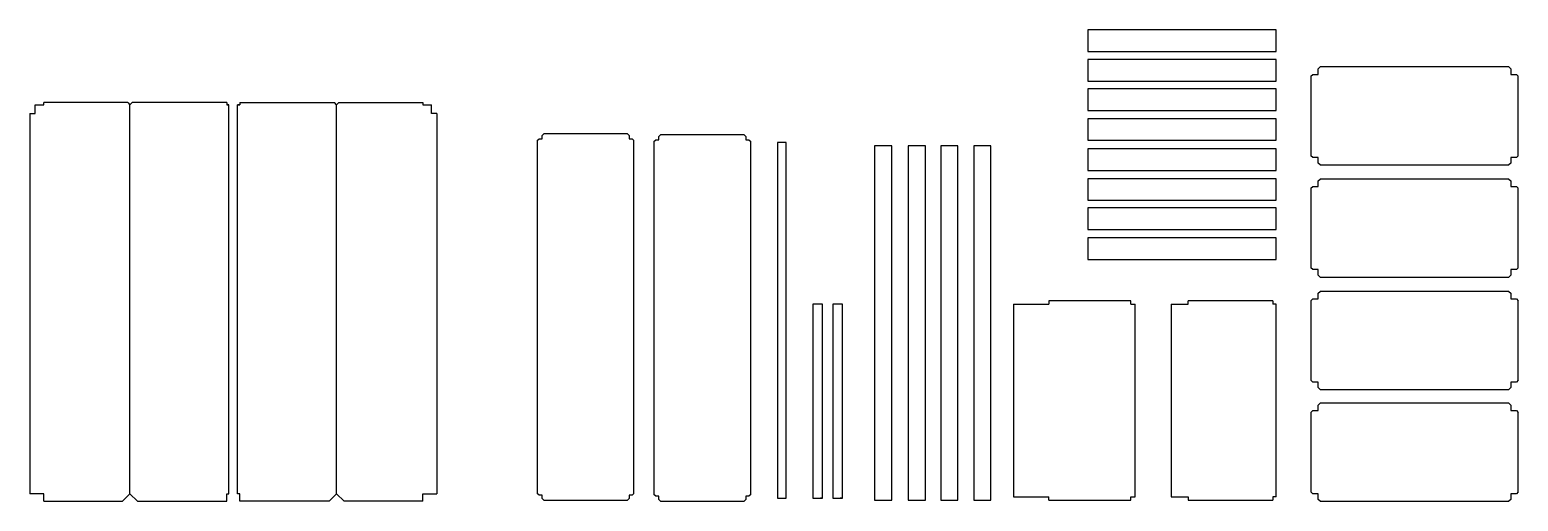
# Model space of a CAD drawing. Header units: millimetres. Extents: x -2143 to 4770, y 366 to 2553.
import ezdxf

# ---------------------------------------------------------------- set-up
doc = ezdxf.new("R2010")
doc.units = ezdxf.units.MM

msp = doc.modelspace()

# ---------------------------------------------------------------- linework, layer by layer
for p, q in [((3841.5, 2372.6), (3850, 2381.1)), ((4727, 2381.1), (4735.5, 2372.6)), ((3807, 2338.1), (3815.5, 2346.6)), ((4761.5, 2346.6), (4770, 2338.1)), ((-2077.6, 2205.5), (-2077.6, 2215.5)), ((-1687.6, 2215.5), (-1677.6, 2205.5)), ((-1677.6, 2205.5), (-1667.6, 2215.5)), ((-1227.6, 2215.5), (-1227.6, 2205.5)), ((-1167.4, 2215.5), (-1167.4, 2205.5)), ((-717.4, 2205.5), (-727.4, 2215.5)), ((-707.4, 2215.5), (-717.4, 2205.5)), ((-317.4, 2215.5), (-317.4, 2205.5)), ((-2142.6, 2165.5), (-2117.6, 2165.5)), ((-2117.6, 2165.5), (-2117.6, 2205.5)), ((-2117.6, 2205.5), (-2077.6, 2205.5)), ((-1677.6, 400.5), (-1677.6, 2205.5)), ((-1227.6, 2205.5), (-1217.6, 2205.5)), ((-1217.6, 2205.5), (-1227.6, 2205.5)), ((-1167.4, 2205.5), (-1177.4, 2205.5)), ((-1177.4, 2205.5), (-1167.4, 2205.5)), ((-717.4, 400.5), (-717.4, 2205.5)), ((-317.4, 2205.5), (-277.4, 2205.5)), ((-277.4, 2165.5), (-277.4, 2205.5)), ((-252.4, 2165.5), (-277.4, 2165.5)), ((214.5, 2039.8), (222.5, 2047.8)), ((237.2, 2062.5), (245.2, 2070.5)), ((632.8, 2070.5), (640.8, 2062.5)), ((655.5, 2047.8), (663.5, 2039.8)), ((756.4, 2035.4), (764.4, 2043.4)), ((779.1, 2058.1), (787.1, 2066.1)), ((1174.7, 2066.1), (1182.7, 2058.1)), ((1197.4, 2043.4), (1205.4, 2035.4)), ((1370.4, 2030.1), (1361.4, 2030.1)), ((3815.5, 1960.6), (3807, 1969.1)), ((4770, 1969.1), (4761.5, 1960.6)), ((3850, 1926.1), (3841.5, 1934.6)), ((4735.5, 1934.6), (4727, 1926.1)), ((3807, 1817.9), (3815.5, 1826.4)), ((3841.5, 1852.4), (3850, 1860.9)), ((4727, 1860.9), (4735.5, 1852.4)), ((4761.5, 1826.4), (4770, 1817.9)), ((3815.5, 1440.4), (3807, 1448.9)), ((3850, 1405.9), (3841.5, 1414.4)), ((4735.5, 1414.4), (4727, 1405.9)), ((4770, 1448.9), (4761.5, 1440.4)), ((3841.5, 1330.6), (3850, 1339.1)), ((4727, 1339.1), (4735.5, 1330.6)), ((2425.6, 1280.5), (2590.6, 1280.5)), ((2590.6, 1295.5), (2590.6, 1280.5)), ((2971.6, 1280.5), (2971.6, 1295.5)), ((2971.6, 1280.5), (2991.6, 1280.5)), ((3158.7, 1280.5), (3237.7, 1280.5)), ((3237.7, 1280.5), (3237.7, 1295.5)), ((3630.7, 1295.5), (3630.7, 1280.5)), ((3645.7, 1280.5), (3630.7, 1280.5)), ((3807, 1296.1), (3815.5, 1304.6)), ((4761.5, 1304.6), (4770, 1296.1)), ((3815.5, 918.6), (3807, 927.1)), ((4770, 927.1), (4761.5, 918.6)), ((3850, 884.1), (3841.5, 892.6)), ((4735.5, 892.6), (4727, 884.1)), ((3807, 777.5), (3815.5, 786)), ((3841.5, 812), (3850, 820.5)), ((4727, 820.5), (4735.5, 812)), ((4761.5, 786), (4770, 777.5)), ((-2077.6, 400.5), (-2142.6, 400.5)), ((-2077.6, 365.5), (-2077.6, 400.5)), ((-1712.6, 365.5), (-1677.6, 400.5)), ((-1677.6, 400.5), (-1642.6, 365.5)), ((-1236.9, 365.5), (-1236.9, 365.5)), ((-1227.6, 365.5), (-1227.6, 400.5)), ((-1227.6, 400.5), (-1217.6, 400.5)), ((-1167.4, 400.5), (-1177.4, 400.5)), ((-1167.4, 365.5), (-1167.4, 400.5)), ((-1158.1, 365.5), (-1158.1, 365.5)), ((-717.4, 400.5), (-752.4, 365.5)), ((-682.4, 365.5), (-717.4, 400.5)), ((-317.4, 365.5), (-317.4, 400.5)), ((-317.4, 400.5), (-252.4, 400.5)), ((222.5, 393.2), (214.5, 401.2)), ((245.2, 370.5), (237.2, 378.5)), ((640.8, 378.5), (632.8, 370.5)), ((663.5, 401.2), (655.5, 393.2)), ((764.4, 388.8), (756.4, 396.8)), ((787.1, 366.1), (779.1, 374.1)), ((1182.7, 374.1), (1174.7, 366.1)), ((1205.4, 396.8), (1197.4, 388.8)), ((1494.1, 380.1), (1504.1, 380.1)), ((1539.1, 380.1), (1529.1, 380.1)), ((1586.2, 380.1), (1596.2, 380.1)), ((1631.2, 380.1), (1621.2, 380.1)), ((2425.6, 385.5), (2590.6, 385.5)), ((2590.6, 370.5), (2590.6, 385.5)), ((2971.6, 385.5), (2991.6, 385.5)), ((2971.6, 370.5), (2971.6, 385.5)), ((3158.7, 385.5), (3237.7, 385.5)), ((3237.7, 385.5), (3237.7, 370.5)), ((3645.7, 385.5), (3630.7, 385.5)), ((3630.7, 385.5), (3630.7, 370.5)), ((3815.5, 400), (3807, 408.5)), ((3850, 365.5), (3841.5, 374)), ((4735.5, 374), (4727, 365.5)), ((4770, 408.5), (4761.5, 400))]:
    msp.add_line(p, q)
for points in [[(2770.7, 2553.4), (2770.7, 2453.4), (3645.7, 2453.4), (3645.7, 2553.4)], [(2770.7, 2415.3), (2770.7, 2315.3), (3645.7, 2315.3), (3645.7, 2415.3)], [(2770.7, 2279.2), (2770.7, 2179.2), (3645.7, 2179.2), (3645.7, 2279.2)], [(2770.7, 2140.9), (2770.7, 2040.9), (3645.7, 2040.9), (3645.7, 2140.9)], [(1330.4, 380.1), (1370.4, 380.1), (1370.4, 2030.1), (1330.4, 2030.1)], [(1780.7, 370.5), (1860.7, 370.5), (1860.7, 2015.5), (1780.7, 2015.5)], [(1937.4, 370.5), (2017.4, 370.5), (2017.4, 2015.5), (1937.4, 2015.5)], [(2088.1, 370.5), (2168.1, 370.5), (2168.1, 2015.5), (2088.1, 2015.5)], [(2241.4, 370.5), (2321.4, 370.5), (2321.4, 2015.5), (2241.4, 2015.5)], [(2770.7, 2000.6), (2770.7, 1900.6), (3645.7, 1900.6), (3645.7, 2000.6)], [(2770.7, 1862.4), (2770.7, 1762.4), (3645.7, 1762.4), (3645.7, 1862.4)], [(2770.7, 1726.4), (2770.7, 1626.4), (3645.7, 1626.4), (3645.7, 1726.4)], [(2770.7, 1588), (2770.7, 1488), (3645.7, 1488), (3645.7, 1588)], [(1494.1, 380.1), (1539.1, 380.1), (1539.1, 1280.1), (1494.1, 1280.1)], [(1586.2, 380.1), (1631.2, 380.1), (1631.2, 1280.1), (1586.2, 1280.1)]]:
    msp.add_lwpolyline(points, close=True)
for points in [[(3815.5, 2346.6), (3841.5, 2346.6), (3841.5, 2372.6)], [(4727, 2381.1), (3850, 2381.1)], [(4735.5, 2372.6), (4735.5, 2346.6), (4761.5, 2346.6)], [(3807, 2338.1), (3807, 1969.1)], [(4770, 1969.1), (4770, 2338.1)], [(-1687.6, 2215.5), (-2077.6, 2215.5)], [(-1227.6, 2215.5), (-1667.6, 2215.5)], [(-1167.4, 2215.5), (-727.4, 2215.5)], [(-707.4, 2215.5), (-317.4, 2215.5)], [(-2142.6, 2165.5), (-2142.6, 400.5)], [(-1217.6, 400.5), (-1217.6, 2205.5)], [(-1177.4, 400.5), (-1177.4, 2205.5)], [(-252.4, 2165.5), (-252.4, 400.5)], [(214.5, 2039.8), (214.5, 401.2)], [(222.5, 2047.8), (237.2, 2047.8), (237.2, 2062.5)], [(632.8, 2070.5), (245.2, 2070.5)], [(640.8, 2062.5), (640.8, 2047.8), (655.5, 2047.8)], [(663.5, 401.2), (663.5, 2039.8)], [(756.4, 2035.4), (756.4, 396.8)], [(764.4, 2043.4), (779.1, 2043.4), (779.1, 2058.1)], [(1174.7, 2066.1), (787.1, 2066.1)], [(1182.7, 2058.1), (1182.7, 2043.4), (1197.4, 2043.4)], [(1205.4, 396.8), (1205.4, 2035.4)], [(3841.5, 1934.6), (3841.5, 1960.6), (3815.5, 1960.6)], [(4761.5, 1960.6), (4735.5, 1960.6), (4735.5, 1934.6)], [(3850, 1926.1), (4727, 1926.1)], [(3807, 1817.9), (3807, 1448.9)], [(3815.5, 1826.4), (3841.5, 1826.4), (3841.5, 1852.4)], [(4727, 1860.9), (3850, 1860.9)], [(4735.5, 1852.4), (4735.5, 1826.4), (4761.5, 1826.4)], [(4770, 1448.9), (4770, 1817.9)], [(3841.5, 1414.4), (3841.5, 1440.4), (3815.5, 1440.4)], [(3850, 1405.9), (4727, 1405.9)], [(4761.5, 1440.4), (4735.5, 1440.4), (4735.5, 1414.4)], [(3815.5, 1304.6), (3841.5, 1304.6), (3841.5, 1330.6)], [(4727, 1339.1), (3850, 1339.1)], [(4735.5, 1330.6), (4735.5, 1304.6), (4761.5, 1304.6)], [(2425.6, 1280.5), (2425.6, 385.5)], [(2971.6, 1295.5), (2590.6, 1295.5)], [(2991.6, 385.5), (2991.6, 1280.5)], [(3158.7, 1280.5), (3158.7, 385.5)], [(3630.7, 1295.5), (3237.7, 1295.5)], [(3645.7, 385.5), (3645.7, 1280.5)], [(3807, 1296.1), (3807, 927.1)], [(4770, 927.1), (4770, 1296.1)], [(3841.5, 892.6), (3841.5, 918.6), (3815.5, 918.6)], [(4761.5, 918.6), (4735.5, 918.6), (4735.5, 892.6)], [(3850, 884.1), (4727, 884.1)], [(3807, 777.5), (3807, 408.5)], [(3815.5, 786), (3841.5, 786), (3841.5, 812)], [(4727, 820.5), (3850, 820.5)], [(4735.5, 812), (4735.5, 786), (4761.5, 786)], [(4770, 408.5), (4770, 777.5)], [(-2077.6, 365.5), (-1712.6, 365.5)], [(-1642.6, 365.5), (-1227.6, 365.5)], [(-752.4, 365.5), (-1167.4, 365.5)], [(-317.4, 365.5), (-682.4, 365.5)], [(237.2, 378.5), (237.2, 393.2), (222.5, 393.2)], [(245.2, 370.5), (632.8, 370.5)], [(655.5, 393.2), (640.8, 393.2), (640.8, 378.5)], [(779.1, 374.1), (779.1, 388.8), (764.4, 388.8)], [(787.1, 366.1), (1174.7, 366.1)], [(1197.4, 388.8), (1182.7, 388.8), (1182.7, 374.1)], [(2590.6, 370.5), (2971.6, 370.5)], [(3237.7, 370.5), (3630.7, 370.5)], [(3841.5, 374), (3841.5, 400), (3815.5, 400)], [(3850, 365.5), (4727, 365.5)], [(4761.5, 400), (4735.5, 400), (4735.5, 374)]]:
    msp.add_lwpolyline(points)

doc.saveas('drawing.dxf')
